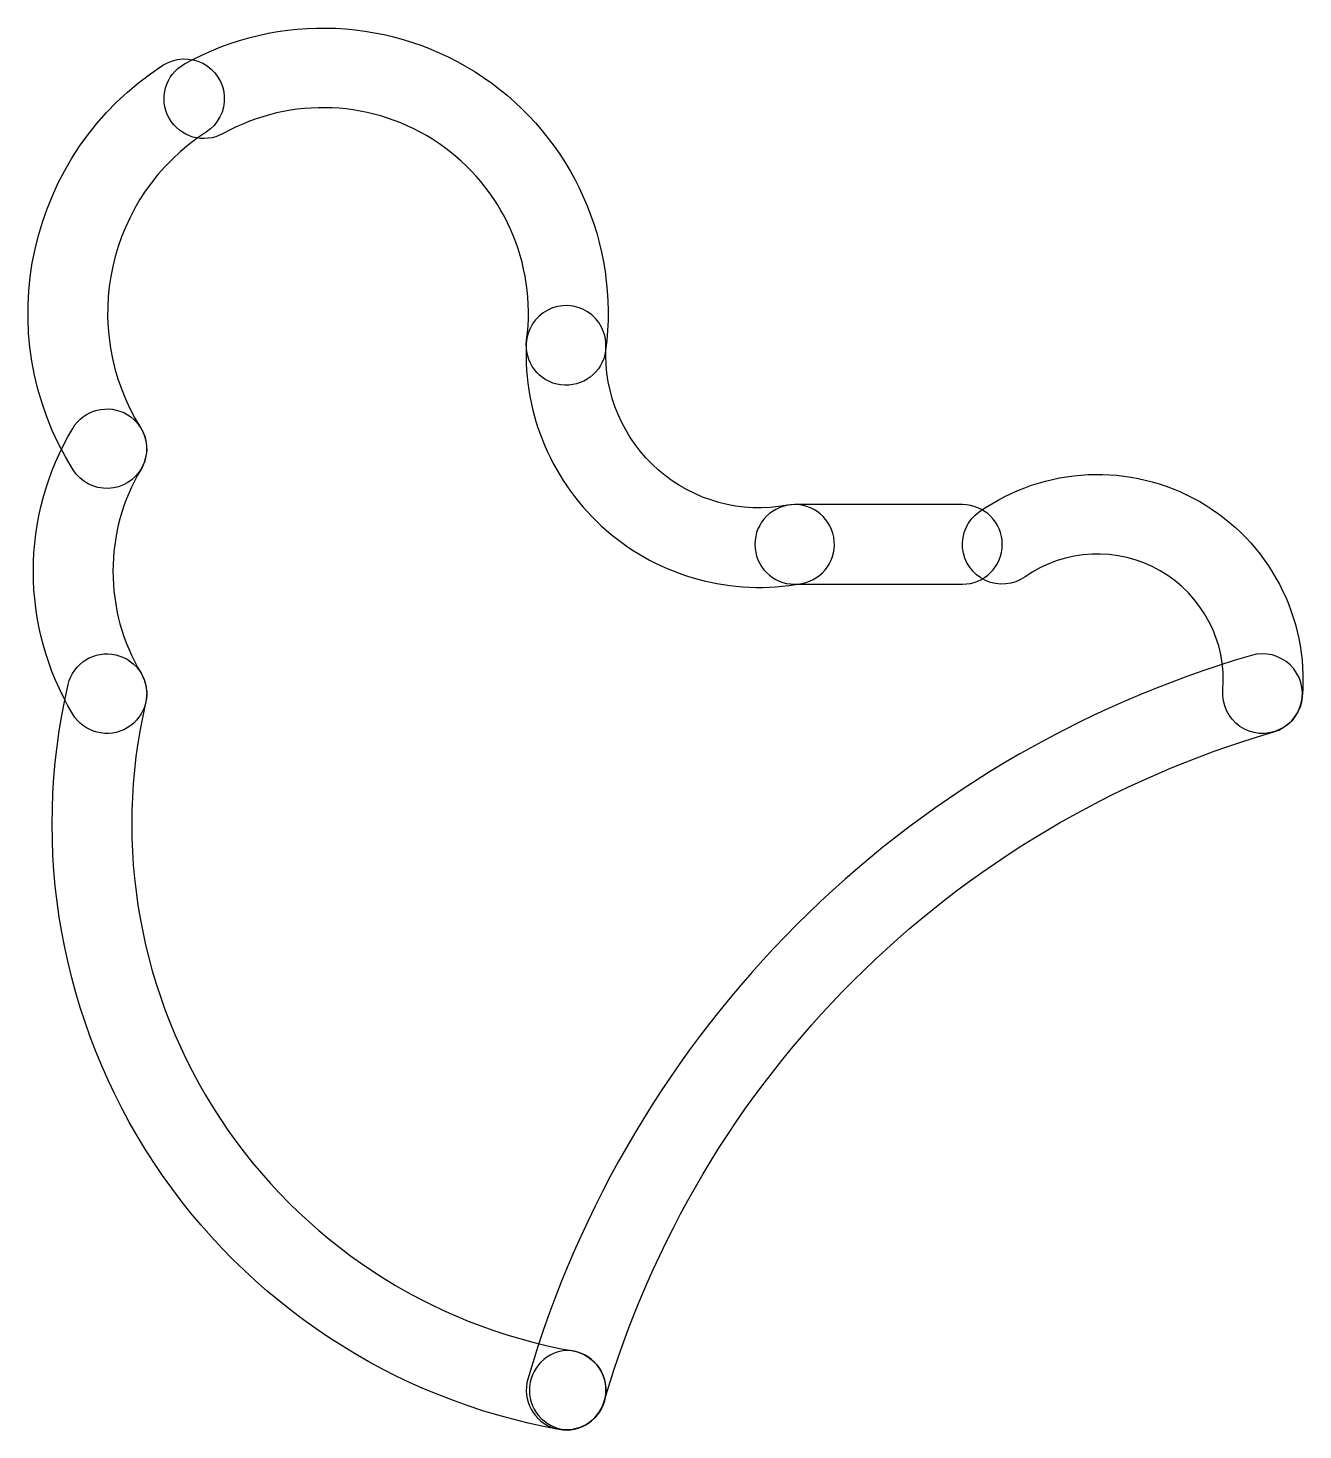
# Model space of a CAD drawing. Header units: millimetres. Extents: x -54 to 74, y -74 to 67.
import ezdxf

# ---------------------------------------------------------------- set-up
doc = ezdxf.new("R2010")
doc.units = ezdxf.units.MM
doc.layers.get('0').update_dxf_attribs({"linetype": 'CONTINUOUS'})

msp = doc.modelspace()

# ---------------------------------------------------------------- linework, layer by layer
for points in [[(-3.97, 35.53, 0.616532), (-34.46, 56.29, -1), (-38.35, 63.29, -0.616532), (3.97, 34.47, -1)], [(-36.18, 56.43, 0.410383), (-42.77, 26.74, -1), (-49.55, 22.49, -0.410383), (-40.52, 63.15, -1)], [(-4, 35.18, 0.483252), (23.7, 11.07, 1), (22.24, 18.93, -0.483252), (4, 34.82, 1)], [(-42.72, 22.56, 0.27568), (-42.72, 2.05, -1), (-49.59, -2.05, -0.27568), (-49.59, 26.66, -1)], [(66.01, 0.33, 0.636457), (46.13, 11.73, -1), (41.53, 18.27, -0.636457), (73.99, -0.33, -1)], [(39.83, 19), (22.97, 19, 1), (22.97, 11), (39.83, 11, 1)], [(-42.26, -0.91, 0.429544), (0.7, -66.06, -1), (-0.7, -73.94, -0.429544), (-50.05, 0.91, -1)], [(68.88, 3.84, 0.256357), (-3.84, -68.88, 1), (3.84, -71.12, -0.256357), (71.12, -3.84, 1)]]:
    msp.add_lwpolyline(points, format="xyb", close=True)
for centre, start, end in [((0.31, -70), 90.2572, 270.2572), ((0, -70), -90, 90)]:
    msp.add_arc(centre, 4, start, end)

doc.saveas('drawing.dxf')
